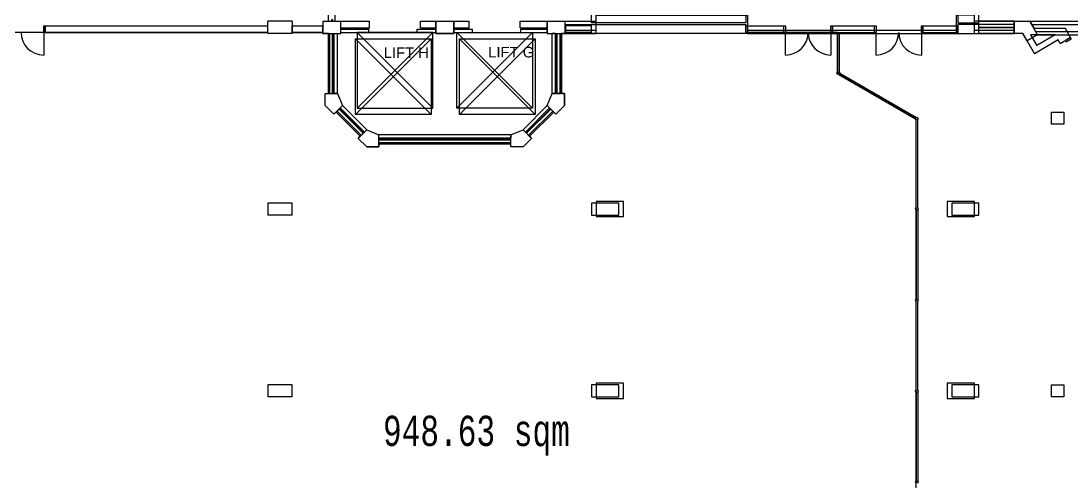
# Model space of a CAD drawing. Header units: millimetres. Extents: x -12337 to 132498, y -9485 to 82319.
# Drawn here: x 63472 to 98169, y 37157 to 52379 of the extents above; entities that cross this region are included whole.
import ezdxf

# ---------------------------------------------------------------- set-up
doc = ezdxf.new("R2010")
doc.units = ezdxf.units.MM
for name, color, linetype in [('Basement 1 - Doors Windows and Openings', 7, 'Continuous'), ('Basement 1 - General', 7, 'Continuous'), ('Basement 1 - Spaces and Zones', 7, 'Continuous'), ('Basement 1 - Stairs', 7, 'Continuous'), ('Basement 1 - Structural Members', 7, 'Continuous'), ('Basement 1 - Walls', 7, 'Continuous'), ('Basement 2 - Mass Elements', 7, 'Continuous'), ('Basement 2 - Structural Members', 7, 'Continuous')]:
    doc.layers.add(name, color=color, linetype=linetype)
doc.styles.add('arial', font='arial.ttf')
doc.styles.add('monotxt', font='monotxt.shx')

msp = doc.modelspace()

# ---------------------------------------------------------------- linework, layer by layer
at = {"layer": 'Basement 1 - Doors Windows and Openings', "color": 1, "linetype": 'Continuous'}
for p, q in [((95128, 52179, 2700), (96291, 52179, 2700)), ((96291, 52159, 2700), (95128, 52159, 2700)), ((90453, 51969, 2700), (90453, 50693, 2700)), ((90503, 51969, 2700), (90503, 50696, 2700)), ((90499, 50614, 2700), (93034, 49152, 2700)), ((90526, 50656, 2700), (93058, 49195, 2700)), ((93053, 46217, 2700), (93053, 49121, 2700)), ((93103, 46214, 2700), (93103, 49125, 2700)), ((93103, 46149, 2700), (93103, 43189, 2700)), ((93053, 46145, 2700), (93053, 43193, 2700)), ((93053, 40217, 2700), (93053, 43121, 2700)), ((93053, 40193, 2700), (93053, 43121, 2700)), ((93103, 40189, 2700), (93103, 43125, 2700)), ((93103, 40214, 2700), (93103, 43125, 2700)), ((93053, 40121, 2700), (93053, 37193, 2700)), ((93103, 40125, 2700), (93103, 37189, 2700))]:
    msp.add_line(p, q, dxfattribs=at)
at = {"layer": 'Basement 1 - Doors Windows and Openings', "color": 1, "linetype": 'Continuous', "lineweight": -3}
for p, q in [((64222, 52004, 2700), (64222, 51254, 2700)), ((88733, 51254, 2700), (88733, 52004, 2700)), ((90233, 52004, 2700), (90233, 51254, 2700)), ((91727, 51254, 2700), (91727, 52004, 2700)), ((93227, 52004, 2700), (93227, 51254, 2700))]:
    msp.add_line(p, q, dxfattribs=at)
at = {"layer": 'Basement 1 - Doors Windows and Openings', "color": 1, "linetype": 'Continuous', "lineweight": -3, "elevation": 2700}
for points in [[(73778, 52369), (73778, 52419), (73728, 52419), (73728, 52369), (73778, 52369)], [(64222, 52004), (64222, 52224), (64272, 52224), (64272, 52004), (64222, 52004)], [(88683, 52004), (88683, 52224), (88733, 52224), (88733, 52004), (88683, 52004)], [(90233, 52004), (90233, 52224), (90283, 52224), (90283, 52004), (90233, 52004)], [(91677, 52004), (91677, 52224), (91727, 52224), (91727, 52004), (91677, 52004)], [(93227, 52004), (93227, 52224), (93277, 52224), (93277, 52004), (93227, 52004)], [(97983, 51738), (98009, 51695), (98181, 51796), (98156, 51839), (97983, 51738)]]:
    msp.add_lwpolyline(points, dxfattribs=at)
at = {"layer": 'Basement 1 - Doors Windows and Openings', "color": 1, "linetype": 'Continuous', "elevation": 2700}
msp.add_lwpolyline([(95128, 51969), (95128, 52369), (96291, 52369), (96291, 51969), (95128, 51969)], dxfattribs=at)
at = {"layer": 'Basement 1 - Doors Windows and Openings', "color": 1, "linetype": 'Continuous'}
for centre, radius in [((90480, 50656, 2700), 45.8), ((93076, 49157, 2700), 42.4), ((93076, 46181, 2700), 42.4), ((93076, 43157, 2700), 42.4), ((93076, 40157, 2700), 42.4), ((93076, 37157, 2700), 42.4)]:
    msp.add_circle(centre, radius, dxfattribs=at)
at = {"layer": 'Basement 1 - Doors Windows and Openings', "color": 1, "linetype": 'Continuous', "lineweight": -3}
for centre, start, end in [((64222, 52004, 2700), 180, 270), ((88733, 52004, 2700), 270, 0), ((90233, 52004, 2700), 180, 270), ((91727, 52004, 2700), 270, 0), ((93227, 52004, 2700), 180, 270)]:
    msp.add_arc(centre, 750, start, end, dxfattribs=at)
at = {"layer": 'Basement 1 - Spaces and Zones', "color": 10, "linetype": 'Continuous', "elevation": 2700}
msp.add_lwpolyline([(93053, 31217), (93053, 49121), (93034, 49152), (90499, 50614), (90453, 50693), (90453, 52004), (87428, 52004), (87428, 51969), (82328, 51969), (82328, 52004), (81454, 52004), (81454, 51969), (81328, 51969), (81328, 49986), (81428, 49986), (81428, 49586), (81145, 49304), (81075, 49374), (80273, 48573), (80344, 48502), (80061, 48219), (79661, 48219), (79661, 48319), (75295, 48319), (75295, 48219), (74895, 48219), (74613, 48502), (74683, 48573), (73882, 49374), (73811, 49304), (73528, 49586), (73528, 49986), (73628, 49986), (73628, 51969), (73442, 51969), (73442, 52004), (72428, 52004), (72428, 51969), (71628, 51969), (71628, 52004), (62328, 52004)], dxfattribs=at)
at = {"layer": 'Basement 1 - Stairs', "color": 7, "linetype": 'Continuous'}
for p, q in [((74526, 51791, 2700), (77026, 49291, 2700)), ((74526, 49291, 2700), (77026, 51791, 2700)), ((77962, 51791, 2700), (80462, 49291, 2700)), ((77962, 49291, 2700), (80462, 51791, 2700))]:
    msp.add_line(p, q, dxfattribs=at)
at = {"layer": 'Basement 1 - Stairs', "color": 7, "linetype": 'Continuous', "elevation": 2700}
for points in [[(77026, 49291), (74526, 49291), (74526, 51791), (77026, 51791), (77026, 49291)], [(80462, 49291), (77962, 49291), (77962, 51791), (80462, 51791), (80462, 49291)]]:
    msp.add_lwpolyline(points, dxfattribs=at)
at = {"layer": 'Basement 1 - Structural Members', "color": 4, "linetype": 'Continuous'}
for p, q in [((71628, 51969, 2700), (71628, 52369, 2700)), ((72428, 52369, 2700), (71628, 52369, 2700)), ((72428, 52369, 2700), (72428, 51969, 2700)), ((73442, 52369, 2700), (74042, 52369, 2700)), ((73442, 52369, 2700), (73442, 51969, 2700)), ((74042, 51969, 2700), (74042, 52369, 2700)), ((77178, 52369, 2700), (77778, 52369, 2700)), ((77178, 52369, 2700), (77178, 51969, 2700)), ((77778, 51969, 2700), (77778, 52369, 2700)), ((80854, 52369, 2700), (81454, 52369, 2700)), ((80854, 52369, 2700), (80854, 51969, 2700)), ((81454, 51969, 2700), (81454, 52369, 2700)), ((96291, 52369, 2700), (96806, 52369, 2700)), ((96291, 51969, 2700), (96291, 52369, 2700)), ((96806, 52369, 2700), (96947, 52127, 2700)), ((97989, 52127, 2700), (96947, 52127, 2700)), ((98156, 51839, 2700), (97989, 52127, 2700)), ((72428, 51969, 2700), (71628, 51969, 2700)), ((73442, 51969, 2700), (74042, 51969, 2700)), ((73628, 49986, 2700), (73628, 51969, 2700)), ((73768, 49986, 2700), (73768, 51969, 2700)), ((77178, 51969, 2700), (77778, 51969, 2700)), ((80854, 51969, 2700), (81454, 51969, 2700)), ((81188, 49986, 2700), (81188, 51969, 2700)), ((81328, 49986, 2700), (81328, 51969, 2700)), ((96576, 51969, 2700), (96291, 51969, 2700)), ((96576, 51969, 2700), (96966, 51300, 2700)), ((96833, 51925, 2700), (97038, 51573, 2700)), ((97643, 51925, 2700), (96833, 51925, 2700)), ((97744, 51753, 2700), (96966, 51300, 2700)), ((97643, 51925, 2700), (97038, 51573, 2700)), ((97064, 51925, 2700), (97065, 51924, 2700)), ((97811, 51638, 2700), (97744, 51753, 2700)), ((97811, 51638, 2700), (98156, 51839, 2700)), ((73528, 49586, 2700), (73528, 49986, 2700)), ((73528, 49986, 2700), (73928, 49986, 2700)), ((73928, 49986, 2700), (74094, 49586, 2700)), ((80863, 49586, 2700), (81028, 49986, 2700)), ((81428, 49986, 2700), (81028, 49986, 2700)), ((81428, 49586, 2700), (81428, 49986, 2700)), ((73528, 49586, 2700), (73811, 49304, 2700)), ((73811, 49304, 2700), (74094, 49586, 2700)), ((74683, 48573, 2700), (73882, 49374, 2700)), ((74782, 48672, 2700), (73981, 49473, 2700)), ((80174, 48672, 2700), (80976, 49473, 2700)), ((80273, 48573, 2700), (81075, 49374, 2700)), ((81145, 49304, 2700), (80863, 49586, 2700)), ((81428, 49586, 2700), (81145, 49304, 2700)), ((74613, 48502, 2700), (74895, 48785, 2700)), ((74895, 48785, 2700), (75295, 48619, 2700)), ((75295, 48219, 2700), (75295, 48619, 2700)), ((79661, 48619, 2700), (80061, 48785, 2700)), ((79661, 48219, 2700), (79661, 48619, 2700)), ((80344, 48502, 2700), (80061, 48785, 2700)), ((74895, 48219, 2700), (74613, 48502, 2700)), ((75295, 48459, 2700), (79661, 48459, 2700)), ((75295, 48319, 2700), (79661, 48319, 2700)), ((80061, 48219, 2700), (80344, 48502, 2700)), ((74895, 48219, 2700), (75295, 48219, 2700)), ((80061, 48219, 2700), (79661, 48219, 2700)), ((72428, 46369, 2700), (71628, 46369, 2700)), ((71628, 46369, 2700), (71628, 45969, 2700)), ((72428, 45969, 2700), (72428, 46369, 2700)), ((72428, 45969, 2700), (71628, 45969, 2700)), ((72428, 40369, 2700), (71628, 40369, 2700)), ((71628, 40369, 2700), (71628, 39969, 2700)), ((72428, 39969, 2700), (72428, 40369, 2700)), ((72428, 39969, 2700), (71628, 39969, 2700))]:
    msp.add_line(p, q, dxfattribs=at)
at = {"layer": 'Basement 1 - Structural Members', "color": 4, "linetype": 'Continuous', "elevation": 2700}
for points in [[(82328, 52624), (87428, 52624), (87428, 52324), (82328, 52324), (82328, 52624)], [(94428, 52324), (95128, 52324), (95128, 52624), (94428, 52624), (94428, 52324)], [(77778, 51969), (77178, 51969), (77178, 52369), (77778, 52369), (77778, 51969)], [(82328, 52269), (87428, 52269), (87428, 51969), (82328, 51969), (82328, 52269)], [(94428, 51969), (95128, 51969), (95128, 52269), (94428, 52269), (94428, 51969)], [(82328, 46369), (82328, 45969), (83228, 45969), (83228, 46369), (82328, 46369)], [(95128, 45969), (95128, 46369), (94228, 46369), (94228, 45969), (95128, 45969)], [(82328, 40369), (82328, 39969), (83228, 39969), (83228, 40369), (82328, 40369)], [(95128, 39969), (95128, 40369), (94228, 40369), (94228, 39969), (95128, 39969)]]:
    msp.add_lwpolyline(points, dxfattribs=at)
at = {"layer": 'Basement 1 - Walls', "color": 3, "linetype": 'Continuous'}
for p, q in [((64272, 52004), (64272, 52224)), ((64272, 52224), (71628, 52224)), ((71628, 52004), (71628, 52224)), ((72428, 52004), (72428, 52224)), ((72428, 52224), (73442, 52224)), ((73442, 52004), (73442, 52224)), ((74042, 52114), (74967, 52114)), ((74042, 52004), (74042, 52114)), ((74967, 52004), (74967, 52114)), ((76567, 52004), (76567, 52114)), ((76567, 52114), (77178, 52114)), ((77178, 52004), (77178, 52114)), ((77778, 52114), (78390, 52114)), ((77778, 52004), (77778, 52114)), ((78390, 52004), (78390, 52114)), ((79990, 52004), (79990, 52114)), ((79990, 52114), (80854, 52114)), ((80854, 52004), (80854, 52114)), ((81464, 52224), (81464, 52004)), ((82328, 52224), (81464, 52224)), ((82328, 52004), (82328, 52224)), ((87428, 52004), (87428, 52224)), ((87428, 52224), (88683, 52224)), ((88683, 52004), (88683, 52224)), ((90283, 52224), (91677, 52224)), ((90283, 52004), (90283, 52224)), ((91677, 52004), (91677, 52224)), ((93277, 52004), (93277, 52224)), ((93277, 52224), (94428, 52224)), ((94428, 52004), (94428, 52224)), ((64272, 52004), (71628, 52004)), ((72428, 52004), (73442, 52004)), ((73818, 49986), (73818, 51969)), ((73818, 51969), (73928, 51969)), ((73928, 49986), (73928, 51969)), ((74042, 52004), (74967, 52004)), ((74967, 52004), (76567, 52004)), ((76567, 52004), (77178, 52004)), ((77778, 52004), (78390, 52004)), ((78390, 52004), (79990, 52004)), ((79990, 52004), (80854, 52004)), ((81138, 51969), (81028, 51969)), ((81028, 49986), (81028, 51969)), ((81138, 49986), (81138, 51969)), ((82328, 52004), (81464, 52004)), ((87428, 52004), (88683, 52004)), ((90283, 52004), (91677, 52004)), ((93277, 52004), (94428, 52004)), ((73928, 49986), (73818, 49986)), ((81028, 49986), (81138, 49986)), ((74016, 49509), (74094, 49586)), ((74818, 48707), (74016, 49509)), ((74895, 48785), (74094, 49586)), ((80061, 48785), (80863, 49586)), ((80139, 48707), (80940, 49509)), ((80940, 49509), (80863, 49586)), ((74895, 48785), (74818, 48707)), ((79661, 48619), (75295, 48619)), ((75295, 48509), (75295, 48619)), ((79661, 48619), (79661, 48509)), ((80061, 48785), (80139, 48707)), ((79661, 48509), (75295, 48509))]:
    msp.add_line(p, q, dxfattribs=at)
at = {"layer": 'Basement 2 - Mass Elements', "color": 2, "linetype": 'Continuous'}
for p, q in [((77082, 49500), (74582, 52000)), ((77082, 52000), (74582, 49500)), ((77874, 49500), (80374, 52000)), ((77874, 52000), (80374, 49500))]:
    msp.add_line(p, q, dxfattribs=at)
for points in [[(74582, 49500), (77082, 49500), (77082, 52000), (74582, 52000), (74582, 49500)], [(80374, 49500), (77874, 49500), (77874, 52000), (80374, 52000), (80374, 49500)]]:
    msp.add_lwpolyline(points, dxfattribs=at)
at = {"layer": 'Basement 2 - Structural Members', "color": 4, "linetype": 'Continuous'}
for p, q in [((73618, 53619), (73618, 52369)), ((73838, 53619), (73838, 52369)), ((71628, 51969), (71628, 52369)), ((72428, 52369), (71628, 52369)), ((72428, 52369), (72428, 51969)), ((73442, 52369), (74042, 52369)), ((73442, 52369), (73442, 51969)), ((73618, 52369), (73838, 52369)), ((74042, 52149), (74042, 52369)), ((74042, 52369), (74989, 52369)), ((74042, 51969), (74042, 52369)), ((74042, 52149), (74989, 52149)), ((74989, 52149), (74989, 52369)), ((76675, 52149), (76675, 52369)), ((76675, 52369), (77178, 52369)), ((76675, 52149), (77178, 52149)), ((77178, 52149), (77178, 52369)), ((77178, 52369), (77778, 52369)), ((77178, 52369), (77178, 51969)), ((77778, 52369), (78281, 52369)), ((77778, 52149), (77778, 52369)), ((77778, 51969), (77778, 52369)), ((77778, 52149), (78281, 52149)), ((78281, 52149), (78281, 52369)), ((79967, 52149), (79967, 52369)), ((79967, 52369), (80854, 52369)), ((79967, 52149), (80854, 52149)), ((80854, 52149), (80854, 52369)), ((80854, 52369), (80854, 51969)), ((80854, 52369), (81454, 52369)), ((81454, 52369), (82478, 52369)), ((81454, 52259), (81454, 52369)), ((81454, 51969), (81454, 52369)), ((81454, 52259), (82478, 52259)), ((81454, 51969), (81454, 52079)), ((81454, 52079), (82478, 52079)), ((82478, 52259), (82478, 52369)), ((82478, 51969), (82478, 52079)), ((87478, 52079), (94378, 52079)), ((87478, 52079), (87478, 51969)), ((96291, 52369), (94978, 52369)), ((96291, 52259), (94978, 52259)), ((94978, 52079), (96291, 52079)), ((96291, 51969), (96291, 52369)), ((96291, 52369), (96806, 52369)), ((96291, 51969), (96291, 52369)), ((96291, 52369), (96806, 52369)), ((96806, 52369), (98978, 52369)), ((97065, 51924), (96806, 52369)), ((97065, 51924), (96806, 52369)), ((96870, 52259), (105008, 52259)), ((72428, 51969), (71628, 51969)), ((73442, 51969), (74042, 51969)), ((73673, 49986), (73673, 51969)), ((73673, 51969), (73783, 51969)), ((73783, 49986), (73783, 51969)), ((77178, 51969), (77778, 51969)), ((80854, 51969), (81454, 51969)), ((81173, 49986), (81173, 51969)), ((81173, 51969), (81283, 51969)), ((81283, 49986), (81283, 51969)), ((81454, 51969), (82478, 51969)), ((87478, 51969), (94378, 51969)), ((94978, 51969), (96291, 51969)), ((96576, 51969), (96291, 51969)), ((96576, 51969), (96291, 51969)), ((96719, 51723), (96576, 51969)), ((96719, 51723), (96576, 51969)), ((97065, 51924), (96719, 51723)), ((97065, 51924), (96719, 51723)), ((97001, 52034), (105008, 52034)), ((97065, 51924), (105008, 51924)), ((73528, 49986), (73928, 49986)), ((73528, 49586), (73528, 49986)), ((73673, 49986), (73783, 49986)), ((73928, 49986), (74094, 49586)), ((80863, 49586), (81028, 49986)), ((81428, 49986), (81028, 49986)), ((81173, 49986), (81283, 49986)), ((81428, 49586), (81428, 49986)), ((73528, 49586), (73811, 49304)), ((73811, 49304), (74094, 49586)), ((73914, 49406), (73991, 49484)), ((74715, 48605), (73914, 49406)), ((74793, 48682), (73991, 49484)), ((80164, 48682), (80965, 49484)), ((80241, 48605), (81043, 49406)), ((81145, 49304), (80863, 49586)), ((81043, 49406), (80965, 49484)), ((81428, 49586), (81145, 49304)), ((74613, 48502), (74895, 48785)), ((74715, 48605), (74793, 48682)), ((74895, 48785), (75295, 48619)), ((75295, 48219), (75295, 48619)), ((79661, 48619), (80061, 48785)), ((79661, 48219), (79661, 48619)), ((80344, 48502), (80061, 48785)), ((80241, 48605), (80164, 48682)), ((74895, 48219), (74613, 48502)), ((75295, 48474), (79661, 48474)), ((75295, 48364), (75295, 48474)), ((75295, 48364), (79661, 48364)), ((79661, 48364), (79661, 48474)), ((80061, 48219), (80344, 48502)), ((74895, 48219), (75295, 48219)), ((80061, 48219), (79661, 48219)), ((71628, 46369), (71628, 45969)), ((72428, 46369), (71628, 46369)), ((72428, 45969), (72428, 46369)), ((72428, 45969), (71628, 45969)), ((71628, 40369), (71628, 39969)), ((72428, 40369), (71628, 40369)), ((72428, 39969), (72428, 40369)), ((72428, 39969), (71628, 39969))]:
    msp.add_line(p, q, dxfattribs=at)
for points in [[(82478, 52569), (87478, 52569), (87478, 51969), (82478, 51969), (82478, 52569)], [(94378, 51969), (94978, 51969), (94978, 52569), (94378, 52569), (94378, 51969)], [(77778, 51969), (77178, 51969), (77178, 52369), (77778, 52369), (77778, 51969)], [(97928, 48969), (97528, 48969), (97528, 49369), (97928, 49369), (97928, 48969)], [(82478, 46419), (82478, 45919), (83378, 45919), (83378, 46419), (82478, 46419)], [(94978, 45919), (94978, 46419), (94078, 46419), (94078, 45919), (94978, 45919)], [(82478, 40419), (82478, 39919), (83378, 39919), (83378, 40419), (82478, 40419)], [(94978, 39919), (94978, 40419), (94078, 40419), (94078, 39919), (94978, 39919)], [(97928, 39969), (97528, 39969), (97528, 40369), (97928, 40369), (97928, 39969)]]:
    msp.add_lwpolyline(points, dxfattribs=at)

# ---------------------------------------------------------------- texts
at = {"layer": 'Basement 1 - General', "color": 3, "linetype": 'Continuous', "style": 'arial'}
for s, p in [('LIFT H', (75457, 51159, 2700)), ('LIFT G', (78910, 51176, 2700))]:
    msp.add_text(s, height=350, dxfattribs=at).set_placement(p)
at = {"layer": 'Basement 1 - General', "color": 7, "linetype": 'Continuous', "style": 'monotxt', "width": 0.7134}
msp.add_text('948.63 sqm', height=1000, dxfattribs=at).set_placement((75434, 38346, 2700))

doc.saveas('drawing.dxf')
